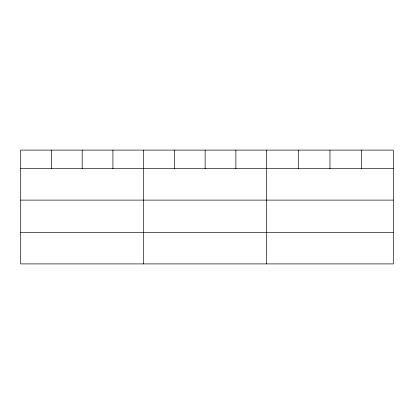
<?xml version="1.0" encoding="UTF-8"?>
<svg xmlns="http://www.w3.org/2000/svg" width="414" height="414" viewBox="0 0 414 414"><rect width="100%" height="100%" fill="white"/><g stroke="black" fill="none" stroke-linecap="round" stroke-linejoin="round"><path stroke-width="0.62" d="M393.3 200.107L393.3 150.096L20.7 150.096L20.7 263.904L393.3 263.904L393.3 200.107L20.7 200.107M20.7 168.679L393.3 168.679M20.7 232.482L393.3 232.482M361.629 150.096L361.629 168.679M329.958 150.096L329.958 168.679M298.287 150.096L298.287 168.679M266.616 150.096L266.616 263.904M235.876 150.096L235.876 168.679M205.137 150.096L205.137 168.679M174.397 150.096L174.397 168.679M143.658 150.096L143.658 263.904M112.918 150.096L112.918 168.679M82.179 150.096L82.179 168.679M51.44 150.096L51.44 168.679"/></g></svg>
